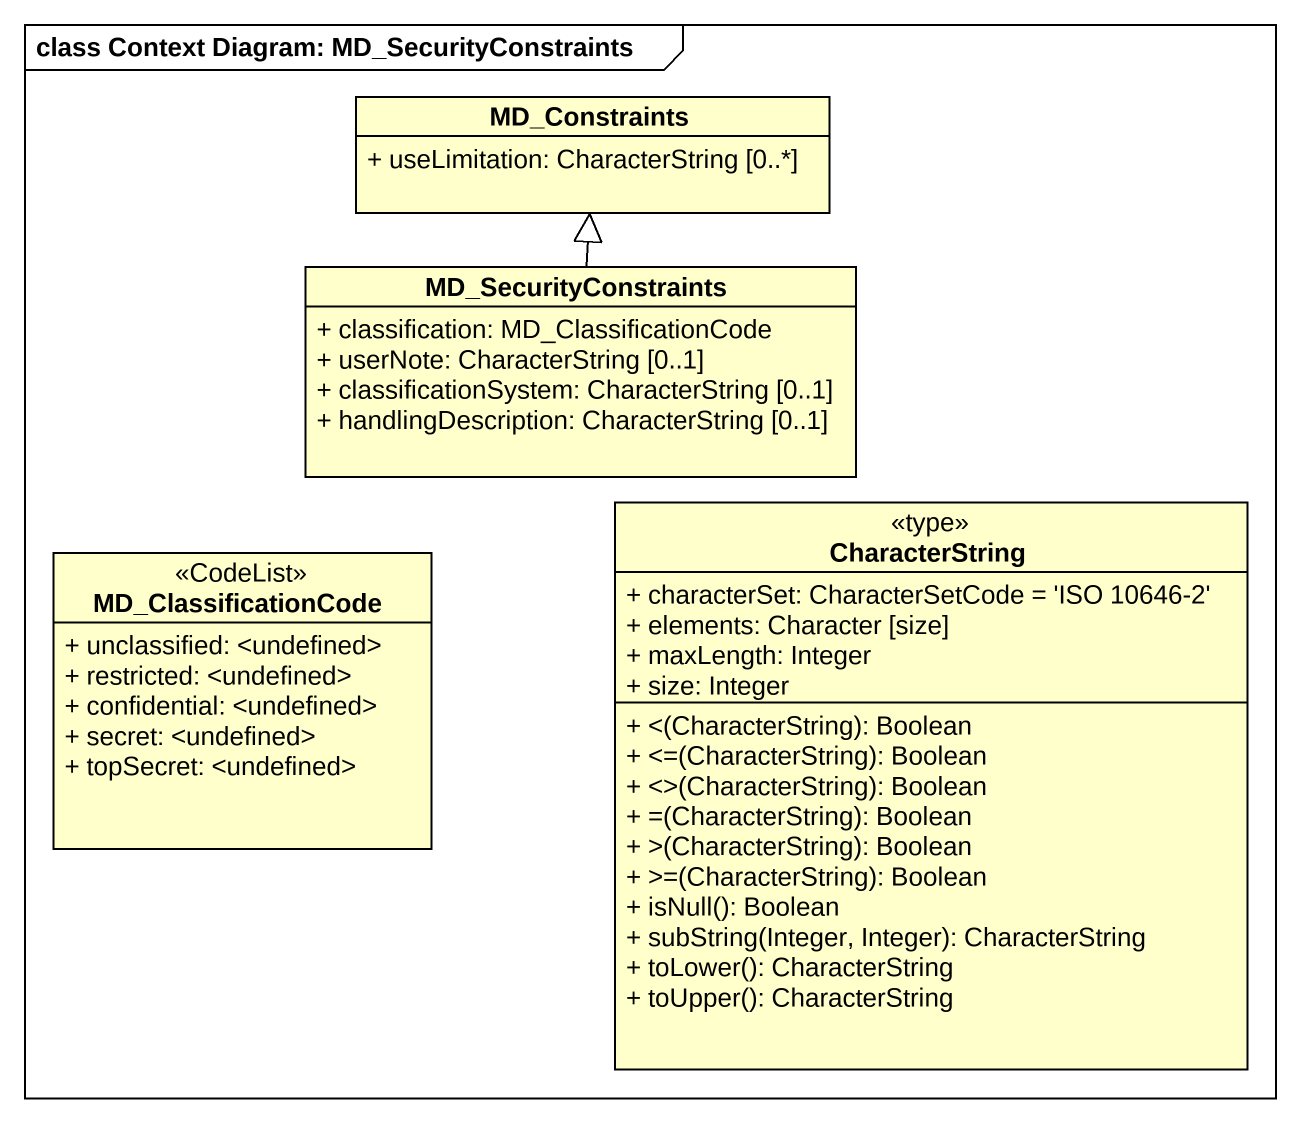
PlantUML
@startuml
mainframe class Context Diagram: MD_SecurityConstraints
hide circle
hide empty members
skinparam classAttributeIconSize 0
class MD_Constraints {
  + useLimitation: CharacterString [0..*]
}
class MD_SecurityConstraints {
  + classification: MD_ClassificationCode
  + userNote: CharacterString [0..1]
  + classificationSystem: CharacterString [0..1]
  + handlingDescription: CharacterString [0..1]
}
class MD_ClassificationCode <<CodeList>> {
  + unclassified: <undefined>
  + restricted: <undefined>
  + confidential: <undefined>
  + secret: <undefined>
  + topSecret: <undefined>
}
class CharacterString <<type>> {
  + characterSet: CharacterSetCode = 'ISO 10646-2'
  + elements: Character [size]
  + maxLength: Integer
  + size: Integer
  + <(CharacterString): Boolean
  + <=(CharacterString): Boolean
  + <>(CharacterString): Boolean
  + =(CharacterString): Boolean
  + >(CharacterString): Boolean
  + >=(CharacterString): Boolean
  + isNull(): Boolean
  + subString(Integer, Integer): CharacterString
  + toLower(): CharacterString
  + toUpper(): CharacterString
}
MD_SecurityConstraints -up-|> MD_Constraints
@enduml
